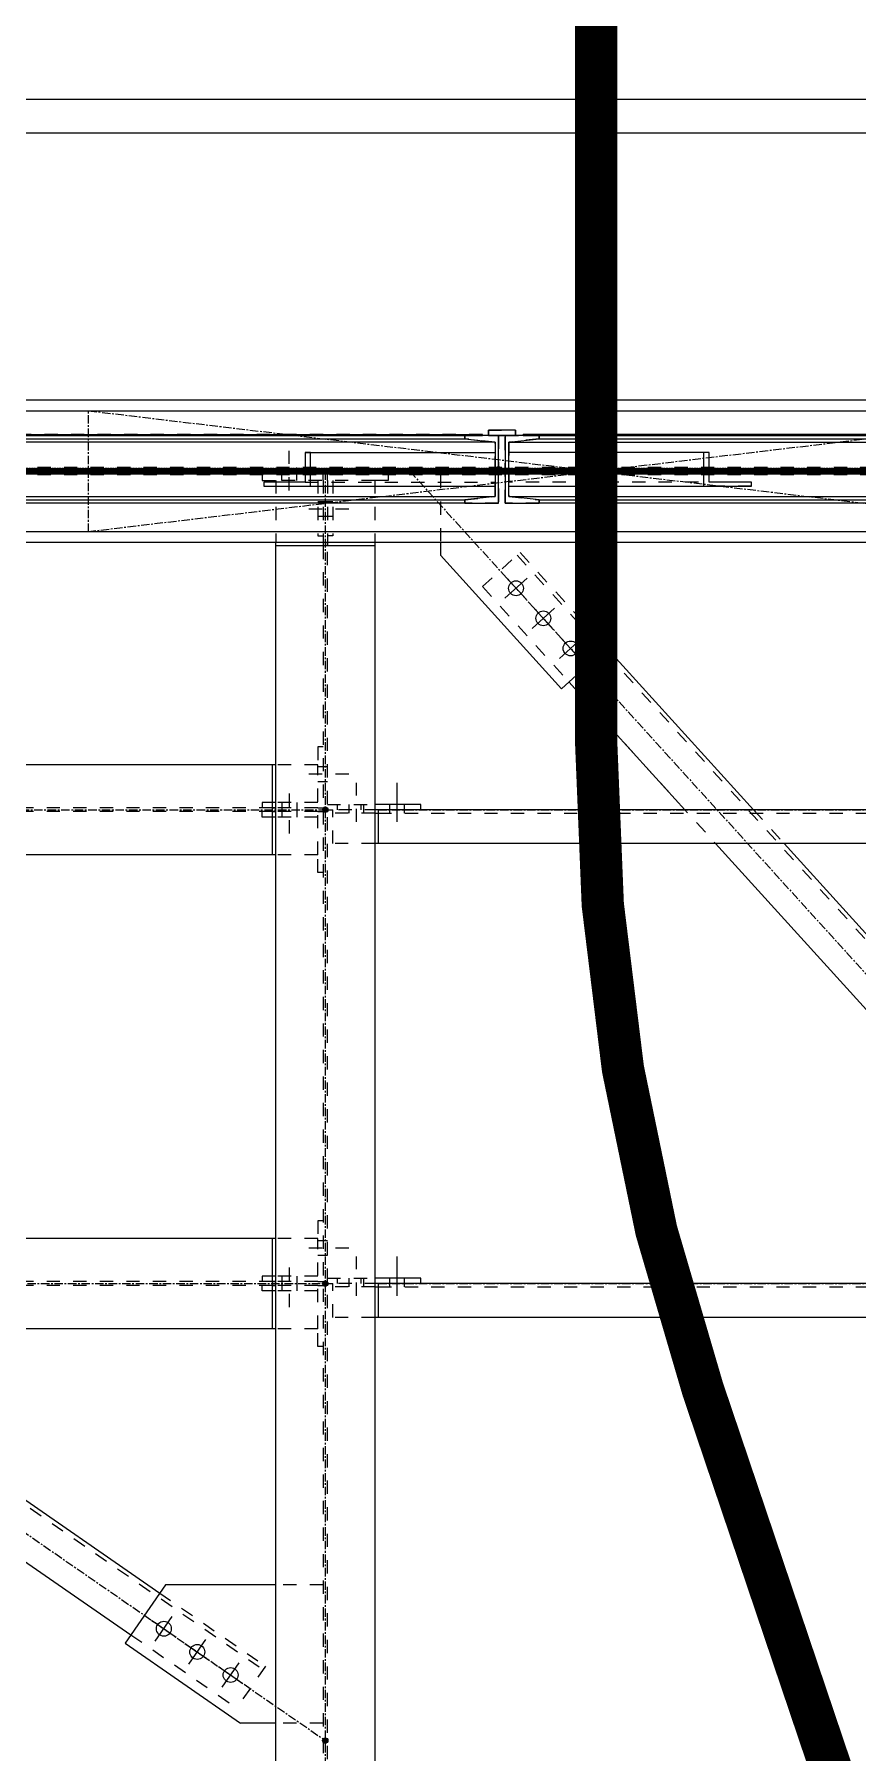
# Model space of a CAD drawing. Header units: inches. Extents: x 209270 to 234360, y -180214 to -150194.
# Drawn here: x 217682 to 218898, y -157157 to -154618 of the extents above; entities that cross this region are included whole.
import ezdxf

# ---------------------------------------------------------------- set-up
doc = ezdxf.new("R2010")
doc.units = ezdxf.units.IN
doc.header["$LTSCALE"] = 10
doc.header["$MEASUREMENT"] = 0
for name, pattern in [('CENTER', [2, 1.25, -0.25, 0.25, -0.25]), ('DXK_LINE_DOT2', [3.9198, 1.9599, -1.9599]), ('DXK_LINE_DOT5', [7.8785, 2.979, -0.9799, 0.9799, -0.9799, 0.9799, -0.9799]), ('HIDDEN', [0.375, 0.25, -0.125])]:
    doc.linetypes.add(name, pattern=pattern)
for name, color, linetype in [('_STR_0', 7, 'Continuous'), ('_STR_1', 7, 'Continuous'), ('_STR_2', 7, 'Continuous'), ('_STR_4', 7, 'Continuous')]:
    doc.layers.add(name, color=color, linetype=linetype)
for name, color, linetype, lineweight in [('CEN', 1, 'CENTER', 9), ('DIM.', 42, 'Continuous', 13), ('handrail', 11, 'FENCELINE1', 9), ('HIDDEN', 3, 'HIDDEN', 9), ('hoist', 221, 'Continuous', 9), ('MAIN OBJECT', 2, 'Continuous', 18), ('Sheeting', 4, 'Continuous', 0)]:
    doc.layers.add(name, color=color, linetype=linetype, lineweight=lineweight)
doc.linetypes.add('FENCELINE1', pattern='A,0.25,-0.1,[133,arial.ttf,S=0.1,R=0,X=-0.1,Y=0],-0.1,1', length=1.45)

# ---------------------------------------------------------------- blocks, each defined once
blk = doc.blocks.new('A$C67244592')
at = {"layer": 'hoist', "lineweight": 0, "const_width": 62.5}
blk.add_lwpolyline([(0, -500), (4.3, 5159.9, 0.081795), (-153.3, 6122), (-1342.4, 9643.9, -0.081584), (-1500.1, 10603.6), (-1500.1, 15050)], format="xyb", dxfattribs=at)
blk = doc.blocks.new('A$C0HI87687')
at = {"layer": 'CEN'}
for p, q in [((500.4, 89.4), (2000.4, -89.4)), ((2000.4, 89.4), (500.4, -89.4))]:
    blk.add_line(p, q, dxfattribs=at)
blk.add_lwpolyline([(500.4, 89.4), (2000.4, 89.4), (2000.4, -89.4), (500.4, -89.4)], close=True, dxfattribs=at)
blk = doc.blocks.new('GridLine-116860372-116908 - 114867')
at = {"layer": '_STR_2', "color": 7, "linetype": 'DXK_LINE_DOT5'}
blk.add_line((211379.7, -155263.7), (228961.1, -155263.7), dxfattribs=at)
blk = doc.blocks.new('Part-116860372-114888 - 114867')
at = {"layer": '_STR_1', "color": 6, "linetype": 'DXK_LINE_DOT2'}
for p, q in [((225232.5, -155258.3), (217317.9, -155258.3)), ((225232.5, -155269.1), (217317.9, -155269.1))]:
    blk.add_line(p, q, dxfattribs=at)
at = {"layer": '_STR_2', "color": 2, "linetype": 'Continuous'}
for p, q in [((219421.9, -155158.7), (217317.9, -155158.7)), ((219421.9, -155368.7), (217317.9, -155368.7))]:
    blk.add_line(p, q, dxfattribs=at)
at = {"layer": '_STR_4', "color": 4, "linetype": 'CENTER'}
blk.add_line((217011.9, -155263.7), (225511.9, -155263.7), dxfattribs=at)
blk = doc.blocks.new('Part-116860372-154738 - 114867')
at = {"layer": '_STR_1', "color": 6, "linetype": 'DXK_LINE_DOT2'}
for p, q in [((218377.8, -155310.7), (218377.8, -155210.7)), ((218377.8, -155210.7), (218427.8, -155210.7)), ((218427.8, -155215.7), (218382.8, -155220.6)), ((218382.8, -155220.6), (218382.8, -155300.8)), ((218427.8, -155210.7), (218427.8, -155215.7)), ((218427.8, -155310.7), (218377.8, -155310.7)), ((218382.8, -155300.8), (218427.8, -155305.8)), ((218427.8, -155305.8), (218427.8, -155310.7))]:
    blk.add_line(p, q, dxfattribs=at)
at = {"layer": '_STR_2', "color": 2, "linetype": 'Continuous'}
for p, q in [((218377.8, -155210.7), (218377.8, -155210.7)), ((218427.8, -155210.7), (218377.8, -155210.7)), ((218377.8, -155210.7), (218377.8, -155310.7)), ((218382.8, -155220.6), (218427.8, -155215.7)), ((218382.8, -155220.6), (218382.8, -155220.6)), ((218382.8, -155300.8), (218382.8, -155220.6)), ((218427.8, -155210.7), (218427.8, -155210.7)), ((218427.8, -155215.7), (218427.8, -155210.7)), ((218427.8, -155215.7), (218427.8, -155215.7)), ((218377.8, -155310.7), (218377.8, -155310.7)), ((218377.8, -155310.7), (218427.8, -155310.7)), ((218382.8, -155300.8), (218382.8, -155300.8)), ((218427.8, -155305.8), (218382.8, -155300.8)), ((218427.8, -155305.8), (218427.8, -155305.8)), ((218427.8, -155310.7), (218427.8, -155305.8)), ((218427.8, -155310.7), (218427.8, -155310.7))]:
    blk.add_line(p, q, dxfattribs=at)
blk = doc.blocks.new('Part-116860372-114944 - 114867')
at = {"layer": '_STR_4', "linetype": 'Continuous'}
blk.add_hatch(color=4, dxfattribs=at).paths.add_polyline_path([(218111.9, -155267.7, -1), (218111.9, -155259.7, -1)])
at = {"layer": '_STR_1', "color": 6, "linetype": 'DXK_LINE_DOT2'}
for p, q in [((218185.1, -155277.1), (218038.7, -155277.1)), ((218038.7, -155277.1), (218038.7, -155368.7)), ((218108.7, -155277.1), (218108.7, -155368.7)), ((218115, -155277.1), (218115, -155373.7)), ((218185.1, -155277.1), (218185.1, -155368.7)), ((218108.7, -155373.7), (218108.7, -158185.5)), ((218115, -158185.5), (218115, -155373.7))]:
    blk.add_line(p, q, dxfattribs=at)
at = {"layer": '_STR_2', "color": 2, "linetype": 'Continuous'}
for p, q in [((218038.7, -158185.5), (218038.7, -155368.7)), ((218185.1, -155373.7), (218038.7, -155373.7)), ((218108.7, -155368.7), (218108.7, -155373.7)), ((218115, -155373.7), (218115, -155368.7)), ((218185.1, -155368.7), (218185.1, -158185.5))]:
    blk.add_line(p, q, dxfattribs=at)
at = {"layer": '_STR_4', "color": 4, "linetype": 'CENTER'}
blk.add_line((218111.9, -155263.7), (218111.9, -158263.7), dxfattribs=at)
at = {"layer": '_STR_4', "color": 4, "linetype": 'Continuous'}
blk.add_circle((218111.9, -155263.7), 4, dxfattribs=at)
blk = doc.blocks.new('Part-116860372-114952 - 114867')
at = {"layer": '_STR_4', "linetype": 'Continuous'}
for points in [[(217011.9, -156467.7, -1), (217011.9, -156459.7, -1)], [(218111.9, -156467.7, -1), (218111.9, -156459.7, -1)]]:
    blk.add_hatch(color=4, dxfattribs=at).paths.add_polyline_path(points)
at = {"layer": '_STR_1', "color": 6, "linetype": 'DXK_LINE_DOT2'}
for p, q in [((218100.7, -156397.1), (218038.7, -156397.1)), ((218100.7, -156530.3), (218100.7, -156397.1)), ((217022.7, -156460.8), (217022.7, -156466.5)), ((217078.5, -156460.8), (217022.7, -156460.8)), ((217078.5, -156466.5), (217022.7, -156466.5)), ((218033.7, -156460.8), (217083.5, -156460.8)), ((218033.7, -156466.5), (217083.5, -156466.5)), ((218100.7, -156460.8), (218038.7, -156460.8)), ((218100.7, -156466.5), (218038.7, -156466.5)), ((218100.7, -156530.3), (218038.7, -156530.3))]:
    blk.add_line(p, q, dxfattribs=at)
at = {"layer": '_STR_2', "color": 2, "linetype": 'Continuous'}
for p, q in [((217083.5, -156397.1), (217083.5, -156530.3)), ((218038.7, -156397.1), (217083.5, -156397.1)), ((218033.7, -156397.1), (218033.7, -156530.3)), ((217083.5, -156460.8), (217078.5, -156460.8)), ((217083.5, -156466.5), (217078.5, -156466.5)), ((218038.7, -156460.8), (218033.7, -156460.8)), ((218038.7, -156466.5), (218033.7, -156466.5)), ((218038.7, -156530.3), (217083.5, -156530.3))]:
    blk.add_line(p, q, dxfattribs=at)
at = {"layer": '_STR_4', "color": 4, "linetype": 'CENTER'}
blk.add_line((217011.9, -156463.7), (218111.9, -156463.7), dxfattribs=at)
at = {"layer": '_STR_4', "color": 4, "linetype": 'Continuous'}
for centre in [(217011.9, -156463.7), (218111.9, -156463.7)]:
    blk.add_circle(centre, 4, dxfattribs=at)
blk = doc.blocks.new('Part-116860372-114963 - 114867')
at = {"layer": '_STR_4', "linetype": 'Continuous'}
for points in [[(217561.9, -155767.7, -1), (217561.9, -155759.7, -1)], [(218111.9, -155767.7, -1), (218111.9, -155759.7, -1)]]:
    blk.add_hatch(color=4, dxfattribs=at).paths.add_polyline_path(points)
at = {"layer": '_STR_1', "color": 6, "linetype": 'DXK_LINE_DOT2'}
for p, q in [((218100.7, -155697.1), (218038.7, -155697.1)), ((218100.7, -155830.3), (218100.7, -155697.1)), ((217572.7, -155760.8), (217572.7, -155766.5)), ((217628.5, -155760.8), (217572.7, -155760.8)), ((217628.5, -155766.5), (217572.7, -155766.5)), ((218033.7, -155760.8), (217633.5, -155760.8)), ((218033.7, -155766.5), (217633.5, -155766.5)), ((218100.7, -155760.8), (218038.7, -155760.8)), ((218100.7, -155766.5), (218038.7, -155766.5)), ((218100.7, -155830.3), (218038.7, -155830.3))]:
    blk.add_line(p, q, dxfattribs=at)
at = {"layer": '_STR_2', "color": 2, "linetype": 'Continuous'}
for p, q in [((217633.5, -155697.1), (217633.5, -155830.3)), ((218038.7, -155697.1), (217633.5, -155697.1)), ((218033.7, -155697.1), (218033.7, -155830.3)), ((217633.5, -155760.8), (217628.5, -155760.8)), ((217633.5, -155766.5), (217628.5, -155766.5)), ((218038.7, -155760.8), (218033.7, -155760.8)), ((218038.7, -155766.5), (218033.7, -155766.5)), ((218038.7, -155830.3), (217633.5, -155830.3))]:
    blk.add_line(p, q, dxfattribs=at)
at = {"layer": '_STR_4', "color": 4, "linetype": 'CENTER'}
blk.add_line((217561.9, -155763.7), (218111.9, -155763.7), dxfattribs=at)
at = {"layer": '_STR_4', "color": 4, "linetype": 'Continuous'}
for centre in [(217561.9, -155763.7), (218111.9, -155763.7)]:
    blk.add_circle(centre, 4, dxfattribs=at)
blk = doc.blocks.new('Part-116860372-115058 - 114867')
at = {"layer": '_STR_4', "linetype": 'Continuous'}
for points in [[(218111.9, -156467.7, -1), (218111.9, -156459.7, -1)], [(219211.9, -156467.7, -1), (219211.9, -156459.7, -1)]]:
    blk.add_hatch(color=4, dxfattribs=at).paths.add_polyline_path(points)
at = {"layer": '_STR_1', "color": 6, "linetype": 'DXK_LINE_DOT2'}
for p, q in [((218190.1, -156463.7), (218123, -156463.7)), ((218123, -156513.7), (218123, -156463.7)), ((219200.7, -156463.7), (219133.7, -156463.7)), ((219200.7, -156513.7), (219200.7, -156463.7)), ((218185.1, -156468.7), (218123, -156468.7)), ((218190.1, -156468.7), (219133.7, -156468.7)), ((219200.7, -156468.7), (219138.7, -156468.7)), ((218185.1, -156513.7), (218123, -156513.7)), ((219200.7, -156513.7), (219138.7, -156513.7))]:
    blk.add_line(p, q, dxfattribs=at)
at = {"layer": '_STR_2', "color": 2, "linetype": 'Continuous'}
for p, q in [((219133.7, -156463.7), (218190.1, -156463.7)), ((218190.1, -156463.7), (218190.1, -156513.7)), ((219133.7, -156463.7), (219133.7, -156513.7)), ((218185.1, -156468.7), (218190.1, -156468.7)), ((219138.7, -156468.7), (219133.7, -156468.7)), ((219138.7, -156513.7), (218185.1, -156513.7))]:
    blk.add_line(p, q, dxfattribs=at)
at = {"layer": '_STR_4', "color": 4, "linetype": 'CENTER'}
for p, q in [((218111.9, -156463.7), (218123, -156463.7)), ((218190.1, -156463.7), (219133.7, -156463.7)), ((219200.7, -156463.7), (219211.9, -156463.7))]:
    blk.add_line(p, q, dxfattribs=at)
at = {"layer": '_STR_4', "color": 4, "linetype": 'Continuous'}
for centre in [(218111.9, -156463.7), (219211.9, -156463.7)]:
    blk.add_circle(centre, 4, dxfattribs=at)
blk = doc.blocks.new('Part-116860372-115067 - 114867')
at = {"layer": '_STR_4', "linetype": 'Continuous'}
for points in [[(218111.9, -155767.7, -1), (218111.9, -155759.7, -1)], [(219211.9, -155767.7, -1), (219211.9, -155759.7, -1)]]:
    blk.add_hatch(color=4, dxfattribs=at).paths.add_polyline_path(points)
at = {"layer": '_STR_1', "color": 6, "linetype": 'DXK_LINE_DOT2'}
for p, q in [((218190.1, -155763.7), (218123, -155763.7)), ((218123, -155813.7), (218123, -155763.7)), ((218185.1, -155768.7), (218123, -155768.7)), ((218190.1, -155768.7), (219133.7, -155768.7)), ((219200.7, -155763.7), (219133.7, -155763.7)), ((219200.7, -155768.7), (219138.7, -155768.7)), ((219200.7, -155813.7), (219200.7, -155763.7)), ((218185.1, -155813.7), (218123, -155813.7)), ((219200.7, -155813.7), (219138.7, -155813.7))]:
    blk.add_line(p, q, dxfattribs=at)
at = {"layer": '_STR_2', "color": 2, "linetype": 'Continuous'}
for p, q in [((218185.1, -155768.7), (218190.1, -155768.7)), ((219133.7, -155763.7), (218190.1, -155763.7)), ((218190.1, -155763.7), (218190.1, -155813.7)), ((219133.7, -155763.7), (219133.7, -155813.7)), ((219138.7, -155768.7), (219133.7, -155768.7)), ((219138.7, -155813.7), (218185.1, -155813.7))]:
    blk.add_line(p, q, dxfattribs=at)
at = {"layer": '_STR_4', "color": 4, "linetype": 'CENTER'}
for p, q in [((218111.9, -155763.7), (218123, -155763.7)), ((218190.1, -155763.7), (219133.7, -155763.7)), ((219200.7, -155763.7), (219211.9, -155763.7))]:
    blk.add_line(p, q, dxfattribs=at)
at = {"layer": '_STR_4', "color": 4, "linetype": 'Continuous'}
for centre in [(218111.9, -155763.7), (219211.9, -155763.7)]:
    blk.add_circle(centre, 4, dxfattribs=at)
blk = doc.blocks.new('Part-116860372-115094 - 114867')
at = {"layer": '_STR_4', "linetype": 'Continuous'}
for points in [[(218236.9, -155267.7, -1), (218236.9, -155259.7, -1)], [(219211.9, -156342.7, -1), (219211.9, -156334.7, -1)]]:
    blk.add_hatch(color=4, dxfattribs=at).paths.add_polyline_path(points)
at = {"layer": '_STR_1', "color": 6, "linetype": 'DXK_LINE_DOT2'}
for p, q in [((218344.1, -155434.1), (218399.7, -155383.7)), ((218395.3, -155387.7), (219119.2, -156185.9)), ((218399.7, -155383.7), (218527.3, -155524.4)), ((218344.1, -155434.1), (218688.4, -155813.7)), ((218744.4, -155763.7), (218789.7, -155813.7)), ((219123.7, -156181.9), (218996, -156041.2)), ((218940.5, -156091.5), (219068.1, -156232.3)), ((219123.7, -156181.9), (219068.1, -156232.3))]:
    blk.add_line(p, q, dxfattribs=at)
at = {"layer": '_STR_2', "color": 2, "linetype": 'Continuous'}
for p, q in [((218527.3, -155524.4), (218744.4, -155763.7)), ((218471.8, -155574.8), (218643.1, -155763.7)), ((218688.4, -155813.7), (218940.5, -156091.5)), ((218789.7, -155813.7), (218996, -156041.2))]:
    blk.add_line(p, q, dxfattribs=at)
at = {"layer": '_STR_4', "color": 4, "linetype": 'CENTER'}
blk.add_line((218236.9, -155263.7), (219211.9, -156338.7), dxfattribs=at)
at = {"layer": '_STR_4', "color": 4, "linetype": 'Continuous'}
for centre in [(218236.9, -155263.7), (219211.9, -156338.7)]:
    blk.add_circle(centre, 4, dxfattribs=at)
blk = doc.blocks.new('Part-116860372-115103 - 114867')
at = {"layer": '_STR_4', "linetype": 'Continuous'}
for points in [[(217136.9, -156467.7, -1), (217136.9, -156459.7, -1)], [(218111.9, -157142.7, -1), (218111.9, -157134.7, -1)]]:
    blk.add_hatch(color=4, dxfattribs=at).paths.add_polyline_path(points)
at = {"layer": '_STR_1', "color": 6, "linetype": 'DXK_LINE_DOT2'}
for p, q in [((217282.3, -156607), (217325, -156545.3)), ((217321.6, -156550.2), (218020.2, -157033.9)), ((217325, -156545.3), (217481.2, -156653.4)), ((217282.3, -156607), (217438.5, -156715.1)), ((217867.4, -156920.8), (218023.7, -157029)), ((217824.8, -156982.5), (217981, -157090.6)), ((218023.7, -157029), (217981, -157090.6))]:
    blk.add_line(p, q, dxfattribs=at)
at = {"layer": '_STR_2', "color": 2, "linetype": 'Continuous'}
for p, q in [((217481.2, -156653.4), (217867.4, -156920.8)), ((217438.5, -156715.1), (217824.8, -156982.5))]:
    blk.add_line(p, q, dxfattribs=at)
at = {"layer": '_STR_4', "color": 4, "linetype": 'CENTER'}
blk.add_line((217136.9, -156463.7), (218111.9, -157138.7), dxfattribs=at)
at = {"layer": '_STR_4', "color": 4, "linetype": 'Continuous'}
for centre in [(217136.9, -156463.7), (218111.9, -157138.7)]:
    blk.add_circle(centre, 4, dxfattribs=at)
blk = doc.blocks.new('Part-116860372-154749 - 114867')
at = {"layer": '_STR_1', "color": 6, "linetype": 'DXK_LINE_DOT2'}
for p, q in [((219243.6, -155209.2), (218404, -155209.1)), ((219243.7, -155210.8), (218404, -155210.7)), ((218404.1, -155210.7), (218404.1, -155209.1)), ((219243.7, -155210.8), (219243.7, -155210.7))]:
    blk.add_line(p, q, dxfattribs=at)
at = {"layer": '_STR_2', "color": 2, "linetype": 'Continuous'}
for p, q in [((219243.6, -155209.2), (218404, -155209.1)), ((218404, -155209.1), (218404, -155210.7)), ((218404, -155210.7), (219243.6, -155210.8)), ((219243.7, -155209.2), (219243.6, -155209.2)), ((219243.6, -155210.8), (219243.6, -155209.2)), ((219243.7, -155210.7), (219243.7, -155209.2))]:
    blk.add_line(p, q, dxfattribs=at)
blk = doc.blocks.new('Part-116860372-115551 - 114867')
at = {"layer": '_STR_1', "color": 6, "linetype": 'DXK_LINE_DOT2'}
for p, q in [((218115, -155277.1), (218115, -155269.1)), ((218205, -155269.1), (218205, -155277.1)), ((218123, -155277.1), (218123, -155359.1)), ((218205, -155277.1), (218185.1, -155277.1)), ((218123, -155359.1), (218115, -155359.1))]:
    blk.add_line(p, q, dxfattribs=at)
blk = doc.blocks.new('Part-116860372-115552 - 114867')
at = {"layer": '_STR_1', "color": 6, "linetype": 'DXK_LINE_DOT2'}
for p, q in [((218018.7, -155269.1), (218018.7, -155277.1)), ((218108.7, -155277.1), (218108.7, -155269.1)), ((218018.7, -155277.1), (218038.7, -155277.1)), ((218100.7, -155277.1), (218100.7, -155359.1)), ((218100.7, -155359.1), (218108.7, -155359.1))]:
    blk.add_line(p, q, dxfattribs=at)
blk = doc.blocks.new('Bolt-116860372-115553 - 114867')
at = {"layer": '_STR_1', "color": 1, "linetype": 'DXK_LINE_DOT2'}
for p, q in [((218087.7, -155319.1), (218155.7, -155319.1)), ((218100.7, -155308.1), (218108.7, -155308.1)), ((218108.7, -155308.1), (218115, -155308.1)), ((218115, -155308.1), (218123, -155308.1)), ((218100.7, -155330.1), (218108.7, -155330.1)), ((218108.7, -155330.1), (218115, -155330.1)), ((218115, -155330.1), (218123, -155330.1))]:
    blk.add_line(p, q, dxfattribs=at)
blk = doc.blocks.new('Bolt-116860372-115558 - 114867')
at = {"layer": '_STR_1', "color": 1, "linetype": 'DXK_LINE_DOT2'}
for p, q in [((218058.7, -155292.1), (218058.7, -155229.1)), ((218047.7, -155269.1), (218047.7, -155258.3)), ((218047.7, -155277.1), (218047.7, -155269.1)), ((218069.7, -155269.1), (218069.7, -155258.3)), ((218069.7, -155277.1), (218069.7, -155269.1))]:
    blk.add_line(p, q, dxfattribs=at)
blk = doc.blocks.new('Part-116860372-115583 - 114867')
at = {"layer": '_STR_1', "color": 6, "linetype": 'DXK_LINE_DOT2'}
for p, q in [((218018.7, -156474.5), (218018.7, -156466.5)), ((218033.7, -156466.5), (218038.7, -156466.5)), ((218100.7, -156466.5), (218108.7, -156466.5)), ((218033.7, -156474.5), (218018.7, -156474.5)), ((218100.7, -156474.5), (218038.7, -156474.5)), ((218100.7, -156556.5), (218100.7, -156530.3)), ((218108.7, -156556.5), (218100.7, -156556.5))]:
    blk.add_line(p, q, dxfattribs=at)
at = {"layer": '_STR_2', "color": 2, "linetype": 'Continuous'}
blk.add_line((218038.7, -156474.5), (218033.7, -156474.5), dxfattribs=at)
blk = doc.blocks.new('Part-116860372-115584 - 114867')
at = {"layer": '_STR_1', "color": 6, "linetype": 'DXK_LINE_DOT2'}
for p, q in [((218108.7, -156370.8), (218100.7, -156370.8)), ((218100.7, -156370.8), (218100.7, -156397.1)), ((218018.7, -156452.8), (218018.7, -156460.8)), ((218033.7, -156452.8), (218018.7, -156452.8)), ((218033.7, -156460.8), (218038.7, -156460.8)), ((218100.7, -156452.8), (218038.7, -156452.8)), ((218100.7, -156460.8), (218108.7, -156460.8))]:
    blk.add_line(p, q, dxfattribs=at)
at = {"layer": '_STR_2', "color": 2, "linetype": 'Continuous'}
blk.add_line((218038.7, -156452.8), (218033.7, -156452.8), dxfattribs=at)
blk = doc.blocks.new('Bolt-116860372-115585 - 114867')
at = {"layer": '_STR_1', "color": 1, "linetype": 'DXK_LINE_DOT2'}
for p, q in [((218058.7, -156439.8), (218058.7, -156507.8)), ((218047.7, -156452.8), (218047.7, -156460.8)), ((218047.7, -156460.8), (218047.7, -156466.5)), ((218047.7, -156466.5), (218047.7, -156474.5)), ((218069.7, -156452.8), (218069.7, -156460.8)), ((218069.7, -156460.8), (218069.7, -156466.5)), ((218069.7, -156466.5), (218069.7, -156474.5))]:
    blk.add_line(p, q, dxfattribs=at)
blk = doc.blocks.new('Bolt-116860372-115586 - 114867')
at = {"layer": '_STR_1', "color": 1, "linetype": 'DXK_LINE_DOT2'}
for p, q in [((218087.7, -156410.8), (218150.7, -156410.8)), ((218100.7, -156399.8), (218108.7, -156399.8)), ((218108.7, -156399.8), (218115, -156399.8)), ((218100.7, -156421.8), (218108.7, -156421.8)), ((218108.7, -156421.8), (218115, -156421.8))]:
    blk.add_line(p, q, dxfattribs=at)
blk = doc.blocks.new('Part-116860372-115588 - 114867')
at = {"layer": '_STR_1', "color": 6, "linetype": 'DXK_LINE_DOT2'}
for p, q in [((218018.7, -155774.5), (218018.7, -155766.5)), ((218033.7, -155774.5), (218018.7, -155774.5)), ((218033.7, -155766.5), (218038.7, -155766.5)), ((218100.7, -155774.5), (218038.7, -155774.5)), ((218100.7, -155766.5), (218108.7, -155766.5)), ((218100.7, -155856.5), (218100.7, -155830.3)), ((218108.7, -155856.5), (218100.7, -155856.5))]:
    blk.add_line(p, q, dxfattribs=at)
at = {"layer": '_STR_2', "color": 2, "linetype": 'Continuous'}
blk.add_line((218038.7, -155774.5), (218033.7, -155774.5), dxfattribs=at)
blk = doc.blocks.new('Part-116860372-115589 - 114867')
at = {"layer": '_STR_1', "color": 6, "linetype": 'DXK_LINE_DOT2'}
for p, q in [((218108.7, -155670.8), (218100.7, -155670.8)), ((218100.7, -155670.8), (218100.7, -155697.1)), ((218018.7, -155752.8), (218018.7, -155760.8)), ((218033.7, -155752.8), (218018.7, -155752.8)), ((218100.7, -155752.8), (218038.7, -155752.8)), ((218033.7, -155760.8), (218038.7, -155760.8)), ((218100.7, -155760.8), (218108.7, -155760.8))]:
    blk.add_line(p, q, dxfattribs=at)
at = {"layer": '_STR_2', "color": 2, "linetype": 'Continuous'}
blk.add_line((218038.7, -155752.8), (218033.7, -155752.8), dxfattribs=at)
blk = doc.blocks.new('Bolt-116860372-115590 - 114867')
at = {"layer": '_STR_1', "color": 1, "linetype": 'DXK_LINE_DOT2'}
for p, q in [((218047.7, -155752.8), (218047.7, -155760.8)), ((218058.7, -155739.8), (218058.7, -155807.8)), ((218069.7, -155752.8), (218069.7, -155760.8)), ((218047.7, -155760.8), (218047.7, -155766.5)), ((218047.7, -155766.5), (218047.7, -155774.5)), ((218069.7, -155760.8), (218069.7, -155766.5)), ((218069.7, -155766.5), (218069.7, -155774.5))]:
    blk.add_line(p, q, dxfattribs=at)
blk = doc.blocks.new('Part-116860372-154741 - 114867')
at = {"layer": '_STR_1', "color": 6, "linetype": 'DXK_LINE_DOT2'}
for p, q in [((218082.1, -155235.7), (218362.8, -155235.7)), ((218082.1, -155279.7), (218021.4, -155279.7)), ((218021.4, -155285.7), (218362.8, -155285.7)), ((218082.1, -155279.7), (218362.8, -155279.7))]:
    blk.add_line(p, q, dxfattribs=at)
at = {"layer": '_STR_2', "color": 2, "linetype": 'Continuous'}
for p, q in [((218090.3, -155235.7), (218082.1, -155235.7)), ((218082.1, -155235.7), (218082.1, -155279.7)), ((218090.3, -155235.7), (218362.8, -155235.7)), ((218090.3, -155285.7), (218090.3, -155235.7)), ((218362.8, -155235.7), (218362.8, -155235.7)), ((218362.8, -155235.7), (218362.8, -155285.7)), ((218082.1, -155279.7), (218021.4, -155279.7)), ((218021.4, -155279.7), (218021.4, -155285.7)), ((218021.4, -155285.7), (218090.3, -155285.7)), ((218090.3, -155285.7), (218362.8, -155285.7)), ((218362.8, -155285.7), (218362.8, -155285.7))]:
    blk.add_line(p, q, dxfattribs=at)
blk = doc.blocks.new('Bolt-116860372-115603 - 114867')
at = {"layer": '_STR_1', "color": 1, "linetype": 'DXK_LINE_DOT2'}
for p, q in [((218100.7, -155699.8), (218108.7, -155699.8)), ((218108.7, -155699.8), (218115, -155699.8)), ((218087.7, -155710.8), (218150.7, -155710.8)), ((218100.7, -155721.8), (218108.7, -155721.8)), ((218108.7, -155721.8), (218115, -155721.8))]:
    blk.add_line(p, q, dxfattribs=at)
blk = doc.blocks.new('Part-116860372-115691 - 114867')
at = {"layer": '_STR_1', "color": 6, "linetype": 'DXK_LINE_DOT2'}
for p, q in [((218115, -156455.7), (218185.1, -156455.7)), ((218130, -156463.7), (218130, -156455.7)), ((218165, -156463.7), (218165, -156455.7)), ((218253, -156463.7), (218253, -156455.7))]:
    blk.add_line(p, q, dxfattribs=at)
at = {"layer": '_STR_2', "color": 2, "linetype": 'Continuous'}
for p, q in [((218253, -156455.7), (218185.1, -156455.7)), ((218190.1, -156463.7), (218185.1, -156463.7)), ((218253, -156463.7), (218253, -156455.7))]:
    blk.add_line(p, q, dxfattribs=at)
blk = doc.blocks.new('Bolt-116860372-115692 - 114867')
at = {"layer": '_STR_1', "color": 1, "linetype": 'DXK_LINE_DOT2'}
for p, q in [((218158, -156481.7), (218158, -156423.7)), ((218147, -156463.7), (218147, -156455.7)), ((218147, -156468.7), (218147, -156463.7)), ((218169, -156463.7), (218169, -156455.7)), ((218169, -156468.7), (218169, -156463.7))]:
    blk.add_line(p, q, dxfattribs=at)
at = {"layer": '_STR_2', "color": 1, "linetype": 'Continuous'}
for p, q in [((218218, -156481.7), (218218, -156423.7)), ((218207, -156463.7), (218207, -156455.7)), ((218207, -156468.7), (218207, -156463.7)), ((218229, -156463.7), (218229, -156455.7)), ((218229, -156468.7), (218229, -156463.7))]:
    blk.add_line(p, q, dxfattribs=at)
blk = doc.blocks.new('Part-116860372-154748 - 114867')
at = {"layer": '_STR_1', "color": 6, "linetype": 'DXK_LINE_DOT2'}
for p, q in [((218679.1, -155235.7), (218670.6, -155235.7)), ((218741.4, -155279.7), (218382.8, -155279.7)), ((218741.4, -155285.7), (218670.6, -155285.7))]:
    blk.add_line(p, q, dxfattribs=at)
at = {"layer": '_STR_2', "color": 2, "linetype": 'Continuous'}
for p, q in [((218670.6, -155235.7), (218382.8, -155235.7)), ((218679.1, -155235.7), (218670.6, -155235.7)), ((218670.6, -155235.7), (218670.6, -155285.7)), ((218679.1, -155279.7), (218679.1, -155235.7)), ((218382.8, -155285.7), (218670.6, -155285.7)), ((218670.6, -155285.7), (218741.4, -155285.7)), ((218741.4, -155279.7), (218679.1, -155279.7)), ((218741.4, -155285.7), (218741.4, -155279.7))]:
    blk.add_line(p, q, dxfattribs=at)
blk = doc.blocks.new('Part-116860372-115876 - 114867')
at = {"layer": '_STR_1', "color": 6, "linetype": 'DXK_LINE_DOT2'}
for p, q in [((218115, -155755.7), (218185.1, -155755.7)), ((218130, -155763.7), (218130, -155755.7)), ((218165, -155763.7), (218165, -155755.7)), ((218253, -155763.7), (218253, -155755.7))]:
    blk.add_line(p, q, dxfattribs=at)
at = {"layer": '_STR_2', "color": 2, "linetype": 'Continuous'}
for p, q in [((218253, -155755.7), (218185.1, -155755.7)), ((218253, -155763.7), (218253, -155755.7)), ((218190.1, -155763.7), (218185.1, -155763.7))]:
    blk.add_line(p, q, dxfattribs=at)
blk = doc.blocks.new('Bolt-116860372-115878 - 114867')
at = {"layer": '_STR_1', "color": 1, "linetype": 'DXK_LINE_DOT2'}
for p, q in [((218158, -155781.7), (218158, -155723.7)), ((218147, -155763.7), (218147, -155755.7)), ((218169, -155763.7), (218169, -155755.7)), ((218147, -155768.7), (218147, -155763.7)), ((218169, -155768.7), (218169, -155763.7))]:
    blk.add_line(p, q, dxfattribs=at)
at = {"layer": '_STR_2', "color": 1, "linetype": 'Continuous'}
for p, q in [((218218, -155781.7), (218218, -155723.7)), ((218207, -155763.7), (218207, -155755.7)), ((218229, -155763.7), (218229, -155755.7)), ((218207, -155768.7), (218207, -155763.7)), ((218229, -155768.7), (218229, -155763.7))]:
    blk.add_line(p, q, dxfattribs=at)
blk = doc.blocks.new('Part-116860372-116063 - 114867')
at = {"layer": '_STR_1', "color": 6, "linetype": 'DXK_LINE_DOT2'}
for p, q in [((218282, -155269.1), (218282, -155368.7)), ((218538.5, -155269.1), (218538.5, -155368.7))]:
    blk.add_line(p, q, dxfattribs=at)
at = {"layer": '_STR_2', "color": 2, "linetype": 'Continuous'}
for p, q in [((218282, -155368.7), (218282, -155387.8)), ((218538.5, -155368.7), (218538.5, -155514.3)), ((218282, -155387.8), (218460.7, -155584.9)), ((218460.7, -155584.9), (218538.5, -155514.3))]:
    blk.add_line(p, q, dxfattribs=at)
blk = doc.blocks.new('Bolt-116860372-116064 - 114867')
at = {"layer": '_STR_2', "color": 1, "linetype": 'Continuous'}
for p, q in [((218409.9, -155421.7), (218377.3, -155451.3)), ((218408.4, -155452.8), (218378.8, -155420.2)), ((218450.2, -155466.1), (218417.6, -155495.7)), ((218448.7, -155497.2), (218419.1, -155464.6)), ((218490.5, -155510.6), (218457.9, -155540.2)), ((218489, -155541.7), (218459.4, -155509.1))]:
    blk.add_line(p, q, dxfattribs=at)
for centre in [(218393.6, -155436.5), (218433.9, -155480.9), (218474.2, -155525.4)]:
    blk.add_circle(centre, 11, dxfattribs=at)
blk = doc.blocks.new('Bolt-116860372-116329 - 114867')
at = {"layer": '_STR_2', "color": 1, "linetype": 'Continuous'}
for p, q in [((217855.4, -156961.1), (217891.5, -156986.2)), ((217860.9, -156991.7), (217886, -156955.5)), ((217904.7, -156995.3), (217940.9, -157020.3)), ((217910.3, -157025.9), (217935.3, -156989.7)), ((217959.6, -157060), (217984.6, -157023.9)), ((217954, -157029.4), (217990.2, -157054.5))]:
    blk.add_line(p, q, dxfattribs=at)
for centre in [(217873.5, -156973.6), (217922.8, -157007.8), (217972.1, -157041.9)]:
    blk.add_circle(centre, 11, dxfattribs=at)
blk = doc.blocks.new('Part-116860372-154742 - 114867')
at = {"layer": '_STR_1', "color": 6, "linetype": 'DXK_LINE_DOT2'}
for p, q in [((218352.8, -155210.7), (218352.8, -155202.7)), ((218352.8, -155202.7), (218392.8, -155202.7)), ((218377.8, -155210.7), (218367.8, -155210.7)), ((218392.8, -155202.7), (218392.8, -155210.7))]:
    blk.add_line(p, q, dxfattribs=at)
at = {"layer": '_STR_2', "color": 2, "linetype": 'Continuous'}
for p, q in [((218392.8, -155202.7), (218352.8, -155202.7)), ((218352.8, -155202.7), (218352.8, -155210.7)), ((218352.8, -155210.7), (218392.8, -155210.7)), ((218392.8, -155210.7), (218392.8, -155202.7))]:
    blk.add_line(p, q, dxfattribs=at)
blk = doc.blocks.new('Part-116860372-116328 - 114867')
at = {"layer": '_STR_1', "color": 6, "linetype": 'DXK_LINE_DOT2'}
for p, q in [((218108.7, -156908.5), (218038.7, -156908.5)), ((218108.7, -157113), (218038.7, -157113))]:
    blk.add_line(p, q, dxfattribs=at)
at = {"layer": '_STR_2', "color": 2, "linetype": 'Continuous'}
for p, q in [((217876, -156908.5), (217816.2, -156994.8)), ((218038.7, -156908.5), (217876, -156908.5)), ((217816.2, -156994.8), (217986.9, -157113)), ((218038.7, -157113), (217986.9, -157113))]:
    blk.add_line(p, q, dxfattribs=at)
blk = doc.blocks.new('Part-116860372-154736 - 114867')
at = {"layer": '_STR_4', "linetype": 'Continuous'}
blk.add_hatch(color=4, dxfattribs=at).paths.add_polyline_path([(218367.8, -155264.7, -1), (218367.8, -155256.7, -1)])
at = {"layer": '_STR_1', "color": 6, "linetype": 'DXK_LINE_DOT2'}
for p, q in [((218317.8, -155215.7), (218317.8, -155210.7)), ((218317.8, -155210.7), (218367.8, -155210.7)), ((218362.8, -155220.6), (218317.8, -155215.7)), ((218362.8, -155300.8), (218362.8, -155220.6)), ((218367.8, -155210.7), (218367.8, -155310.7)), ((218317.8, -155305.8), (218362.8, -155300.8)), ((218317.8, -155310.7), (218317.8, -155305.8)), ((218317.8, -155310.7), (218367.8, -155310.7))]:
    blk.add_line(p, q, dxfattribs=at)
at = {"layer": '_STR_2', "color": 2, "linetype": 'Continuous'}
for p, q in [((218317.8, -155210.7), (218317.8, -155210.7)), ((218367.8, -155210.7), (218317.8, -155210.7)), ((218317.8, -155210.7), (218317.8, -155215.7)), ((218317.8, -155215.7), (218317.8, -155215.7)), ((218317.8, -155215.7), (218362.8, -155220.6)), ((218362.8, -155220.6), (218362.8, -155220.6)), ((218362.8, -155220.6), (218362.8, -155300.8)), ((218367.8, -155210.7), (218367.8, -155210.7)), ((218367.8, -155310.7), (218367.8, -155210.7)), ((218362.8, -155300.8), (218317.8, -155305.8)), ((218317.8, -155305.8), (218317.8, -155305.8)), ((218317.8, -155305.8), (218317.8, -155310.7)), ((218317.8, -155310.7), (218317.8, -155310.7)), ((218317.8, -155310.7), (218367.8, -155310.7)), ((218362.8, -155300.8), (218362.8, -155300.8)), ((218367.8, -155310.7), (218367.8, -155310.7))]:
    blk.add_line(p, q, dxfattribs=at)
at = {"layer": '_STR_4', "color": 4, "linetype": 'CENTER'}
blk.add_line((218367.8, -155260.7), (218367.8, -155260.7), dxfattribs=at)
at = {"layer": '_STR_4', "color": 4, "linetype": 'Continuous'}
blk.add_circle((218367.8, -155260.7), 4, dxfattribs=at)
blk = doc.blocks.new('Part-116860372-154740 - 114867')
at = {"layer": '_STR_1', "color": 6, "linetype": 'DXK_LINE_DOT2'}
for p, q in [((218344, -155210.7), (217558.3, -155210.7)), ((217560.4, -155220.6), (217605.4, -155215.6)), ((217560.4, -155220.7), (217560.4, -155220.6)), ((217560.4, -155220.6), (217561, -155220.6)), ((217605.4, -155210.7), (217605.4, -155210.7)), ((218317.8, -155210.7), (218317.8, -155210.7)), ((218317.8, -155215.6), (218362.8, -155220.6)), ((218367.8, -155210.7), (218352.8, -155210.7)), ((218362.8, -155220.6), (218362.6, -155220.6)), ((218362.8, -155220.6), (218362.8, -155220.6)), ((218367.8, -155210.7), (218367.8, -155210.7)), ((217605.4, -155310.7), (217555.4, -155310.7)), ((218317.8, -155305.7), (218317.8, -155305.8)), ((218367.8, -155310.7), (218317.8, -155310.7))]:
    blk.add_line(p, q, dxfattribs=at)
at = {"layer": '_STR_2', "color": 2, "linetype": 'Continuous'}
for p, q in [((217555.4, -155210.7), (217555.4, -155210.8)), ((217558.3, -155210.7), (217555.4, -155210.7)), ((218362.6, -155220.6), (217561, -155220.6)), ((217605.4, -155210.7), (217605.4, -155210.8)), ((217605.4, -155215.6), (218317.8, -155215.6)), ((218352.8, -155210.7), (218344, -155210.7)), ((217605.4, -155305.7), (217560.4, -155300.8)), ((217560.4, -155300.8), (218362.8, -155300.8)), ((217605.4, -155305.7), (217605.4, -155305.8)), ((217605.4, -155305.7), (218317.8, -155305.7)), ((218317.8, -155310.7), (217605.4, -155310.7)), ((218362.8, -155300.8), (218317.8, -155305.7))]:
    blk.add_line(p, q, dxfattribs=at)
blk = doc.blocks.new('Part-116860372-154747 - 114867')
at = {"layer": '_STR_1', "color": 6, "linetype": 'DXK_LINE_DOT2'}
blk.add_line((219203.7, -155210.7), (218812.5, -155210.7), dxfattribs=at)
at = {"layer": '_STR_2', "color": 2, "linetype": 'Continuous'}
for p, q in [((218382.8, -155220.6), (219248.7, -155220.6)), ((218812.5, -155210.7), (218427.8, -155210.7)), ((218427.8, -155215.7), (219203.7, -155215.7)), ((218382.8, -155300.8), (219248.7, -155300.8)), ((218427.8, -155305.8), (219203.7, -155305.8)), ((219203.7, -155310.7), (218427.8, -155310.7))]:
    blk.add_line(p, q, dxfattribs=at)
blk = doc.blocks.new('Part-116860372-154750 - 114867')
at = {"layer": '_STR_1', "color": 6, "linetype": 'DXK_LINE_DOT2'}
for p, q in [((218344, -155209.1), (217558.3, -155209.1)), ((217558.3, -155210.7), (217558.5, -155210.7)), ((217558.5, -155209.1), (217558.5, -155210.7)), ((217558.5, -155210.7), (218317.8, -155210.7)), ((218344.1, -155210.7), (218344.1, -155210.7))]:
    blk.add_line(p, q, dxfattribs=at)
at = {"layer": '_STR_2', "color": 2, "linetype": 'Continuous'}
for p, q in [((217558.3, -155210.7), (217558.3, -155209.1)), ((217558.3, -155209.1), (218344, -155209.1)), ((217558.3, -155210.7), (218344, -155210.7)), ((218344, -155209.1), (218344.1, -155209.1)), ((218344.1, -155209.1), (218344, -155209.1)), ((218344, -155210.7), (218344, -155209.1)), ((218344.1, -155210.7), (218344.1, -155209.1))]:
    blk.add_line(p, q, dxfattribs=at)

msp = doc.modelspace()

# ---------------------------------------------------------------- linework, layer by layer
at = {"layer": 'CEN'}
msp.add_line((217212.2, -155263.7), (228311.6, -155263.7), dxfattribs=at)
at = {"layer": 'CEN', "elevation": 0.8}
msp.add_lwpolyline([(217011.9, -155263.7), (228511.9, -155263.7), (228511.9, -165263.7), (217011.9, -165263.7)], close=True, dxfattribs=at)
at = {"layer": 'handrail', "const_width": 10, "elevation": -448149754.8}
msp.add_lwpolyline([(228511.9, -159158.7), (228511.9, -155263.7), (217011.9, -155263.7), (217011.9, -156838.4)], dxfattribs=at)
at = {"layer": 'HIDDEN', "elevation": 0.8}
msp.add_lwpolyline([(228307.2, -155268.1), (217216.6, -155268.1), (217216.6, -155259.3), (228307.2, -155259.3)], close=True, dxfattribs=at)
at = {"layer": 'MAIN OBJECT', "elevation": 0.8}
msp.add_lwpolyline([(228307.2, -155353.1), (217216.6, -155353.1), (217216.6, -155174.3), (228307.2, -155174.3)], close=True, dxfattribs=at)
at = {"layer": 'Sheeting'}
for points in [[(216351.9, -154713.7), (229171.9, -154713.7), (229171.9, -165813.7), (216351.9, -165813.7)], [(216401.9, -154763.7), (229121.9, -154763.7), (229121.9, -165763.7), (216401.9, -165763.7)]]:
    msp.add_lwpolyline(points, close=True, dxfattribs=at)

# ---------------------------------------------------------------- block references
at = {"layer": '_STR_0', "zscale": 0.8}
for name in ['GridLine-116860372-116908 - 114867', 'Part-116860372-114888 - 114867', 'Part-116860372-154740 - 114867', 'Part-116860372-154750 - 114867', 'Part-116860372-154736 - 114867', 'Part-116860372-154742 - 114867', 'Part-116860372-154738 - 114867', 'Part-116860372-154747 - 114867', 'Part-116860372-154749 - 114867', 'Part-116860372-154741 - 114867', 'Bolt-116860372-115558 - 114867', 'Part-116860372-154748 - 114867', 'Part-116860372-115552 - 114867', 'Part-116860372-114944 - 114867', 'Part-116860372-115551 - 114867', 'Part-116860372-115094 - 114867', 'Part-116860372-116063 - 114867', 'Bolt-116860372-115553 - 114867', 'Bolt-116860372-116064 - 114867', 'Part-116860372-115589 - 114867', 'Part-116860372-114963 - 114867', 'Bolt-116860372-115603 - 114867', 'Bolt-116860372-115878 - 114867', 'Bolt-116860372-115590 - 114867', 'Part-116860372-115876 - 114867', 'Part-116860372-115588 - 114867', 'Part-116860372-115067 - 114867', 'Part-116860372-115584 - 114867', 'Part-116860372-114952 - 114867', 'Bolt-116860372-115586 - 114867', 'Bolt-116860372-115585 - 114867', 'Bolt-116860372-115692 - 114867', 'Part-116860372-115103 - 114867', 'Part-116860372-115583 - 114867', 'Part-116860372-115058 - 114867', 'Part-116860372-115691 - 114867', 'Part-116860372-116328 - 114867', 'Bolt-116860372-116329 - 114867']:
    msp.add_blockref(name, (0, 0), dxfattribs=at)
at = {"layer": 'DIM.'}
for name, p in [('A$C67244592', (220011.9, -166263.7)), ('A$C0HI87687', (217261.9, -155263.7))]:
    msp.add_blockref(name, p, dxfattribs=at)

doc.saveas('drawing.dxf')
